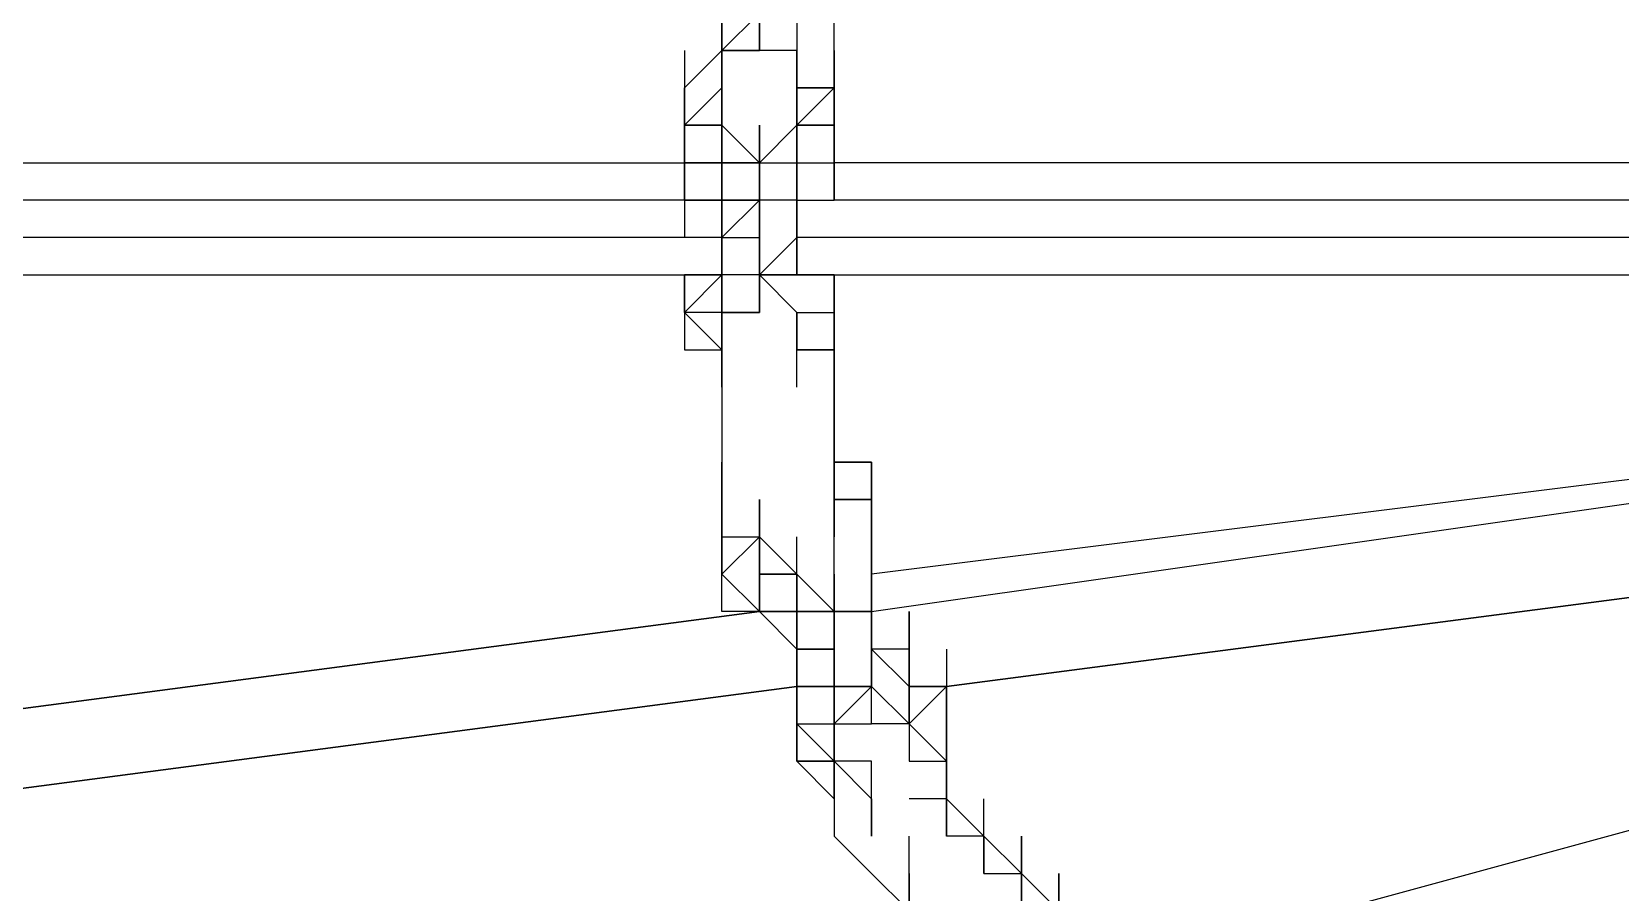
# Model space of a CAD drawing. Header units: inches. Extents: x 3324238 to 135265466, y -1036581 to 20094598.
# Drawn here: x 3353720.866 to 3353724.285, y -519027.24 to -519025.387 of the extents above; entities that cross this region are included whole.
import ezdxf

# ---------------------------------------------------------------- set-up
doc = ezdxf.new("R2010")
doc.units = ezdxf.units.IN
doc.header["$MEASUREMENT"] = 0
doc.layers.add('PDF_Geometry', color=7, linetype='Continuous')

msp = doc.modelspace()

# ---------------------------------------------------------------- linework, layer by layer
at = {"layer": 'PDF_Geometry', "color": 32, "lineweight": 13, "true_color": 0xdd6e00}
msp.add_lwpolyline([(3353740.2386, -519026.0718, 1.00015), (3353717.3563, -519026.0718), (3353717.3563, -519077.0734)], format="xyb", dxfattribs=at)
at = {"layer": 'PDF_Geometry', "lineweight": 25}
for points in [[(3353722.4323, -519025.3466), (3353722.4323, -519025.4272), (3353722.4323, -519025.3466), (3353722.4323, -519025.2661)], [(3353722.5935, -519025.4272), (3353722.5935, -519025.2661)], [(3353722.5129, -519025.4272), (3353722.4323, -519025.4272), (3353722.4323, -519025.3466), (3353722.4323, -519025.4272), (3353722.4323, -519025.3466), (3353722.4323, -519025.4272), (3353722.3517, -519025.4272), (3353722.4323, -519025.4272), (3353722.4323, -519025.3466), (3353722.3517, -519025.4272), (3353722.3517, -519025.5078), (3353722.3517, -519025.5883), (3353722.3517, -519025.5078), (3353722.3517, -519025.4272), (3353722.3517, -519025.5078), (3353722.3517, -519025.5883), (3353722.3517, -519025.5078), (3353722.2712, -519025.5883), (3353722.3517, -519025.5883), (3353722.3517, -519025.6689), (3353722.4323, -519025.6689), (3353722.3517, -519025.6689), (3353722.3517, -519025.5883), (3353722.3517, -519025.6689), (3353722.3517, -519025.7495), (3353722.3517, -519025.6689), (3353722.2712, -519025.6689), (3353722.2712, -519025.7495), (3353722.2712, -519025.83)], [(3353722.3517, -519025.4272), (3353722.3517, -519025.5078), (3353722.3517, -519025.5883), (3353722.3517, -519025.5078), (3353722.3517, -519025.5883), (3353722.3517, -519025.5078), (3353722.3517, -519025.5883), (3353722.4323, -519025.6689), (3353722.3517, -519025.6689), (3353722.3517, -519025.5883), (3353722.2712, -519025.5883), (3353722.3517, -519025.5883), (3353722.3517, -519025.5078), (3353722.3517, -519025.4272), (3353722.3517, -519025.5078), (3353722.3517, -519025.4272), (3353722.3517, -519025.3466)], [(3353722.5129, -519025.3466), (3353722.5129, -519025.4272), (3353722.5129, -519025.5078), (3353722.5129, -519025.4272), (3353722.5129, -519025.5078), (3353722.5129, -519025.5883), (3353722.5129, -519025.5078), (3353722.5129, -519025.4272), (3353722.5129, -519025.5078), (3353722.5129, -519025.4272), (3353722.5129, -519025.5078), (3353722.5935, -519025.5078), (3353722.5935, -519025.4272), (3353722.5935, -519025.5078), (3353722.5129, -519025.5078), (3353722.5129, -519025.5883), (3353722.5935, -519025.5883), (3353722.5935, -519025.5078), (3353722.5935, -519025.4272), (3353722.5935, -519025.5078), (3353722.5935, -519025.4272)], [(3353726.7026, -519025.3466), (3353726.7026, -519025.4272), (3353726.7026, -519025.5078), (3353726.7026, -519025.5883), (3353726.7832, -519025.5883), (3353726.7026, -519025.5078), (3353726.7026, -519025.5883), (3353726.622, -519025.5883), (3353726.622, -519025.6689), (3353726.622, -519025.5883), (3353726.622, -519025.6689), (3353726.622, -519025.7495), (3353726.622, -519025.6689), (3353726.622, -519025.7495), (3353726.5414, -519025.7495), (3353726.5414, -519025.83), (3353722.5129, -519025.83), (3353722.5129, -519025.9106), (3353722.5129, -519025.83), (3353722.5129, -519025.9106)], [(3353726.5414, -519025.6689), (3353722.5935, -519025.6689), (3353722.5935, -519025.5883), (3353722.5935, -519025.5078), (3353722.5935, -519025.4272), (3353722.5935, -519025.3466)], [(3353722.2712, -519025.4272), (3353722.2712, -519025.5078), (3353722.2712, -519025.5883), (3353722.2712, -519025.6689), (3353722.3517, -519025.6689), (3353722.4323, -519025.6689), (3353722.5129, -519025.6689), (3353722.5129, -519025.5883), (3353722.4323, -519025.6689), (3353722.5129, -519025.6689), (3353722.5129, -519025.5883), (3353722.5129, -519025.6689), (3353722.5935, -519025.6689), (3353722.5935, -519025.5883), (3353722.5935, -519025.5078), (3353722.5129, -519025.5883), (3353722.5129, -519025.6689), (3353722.5129, -519025.7495), (3353722.5129, -519025.6689), (3353722.5129, -519025.7495), (3353722.5129, -519025.6689), (3353722.5129, -519025.7495), (3353722.5934, -519025.7495)], [(3353722.3517, -519025.5078), (3353722.3517, -519025.4272)], [(3353722.5129, -519025.5078), (3353722.5129, -519025.4272)], [(3353722.5129, -519025.5078), (3353722.5129, -519025.4272)], [(3353722.2711, -519025.5883), (3353722.2711, -519025.5078)], [(3353722.2712, -519025.5883), (3353722.2712, -519025.5078)], [(3353722.2712, -519025.5078), (3353722.2712, -519025.5883)], [(3353722.3517, -519025.5078), (3353722.3517, -519025.5883)], [(3353726.5414, -519025.6689), (3353726.5414, -519025.7495), (3353722.5935, -519025.7495), (3353722.5935, -519025.6689), (3353722.5935, -519025.5883), (3353722.5935, -519025.6689), (3353722.5935, -519025.5883), (3353722.5935, -519025.5078), (3353722.5935, -519025.5883), (3353722.5129, -519025.5883), (3353722.5129, -519025.6689), (3353722.5129, -519025.7495), (3353722.5129, -519025.83), (3353722.5129, -519025.7495), (3353722.5129, -519025.83), (3353722.5129, -519025.7495), (3353722.5129, -519025.83), (3353722.5129, -519025.7495), (3353722.5129, -519025.83), (3353722.5129, -519025.9106), (3353722.5129, -519025.8301)], [(3353722.5934, -519025.5884), (3353722.5934, -519025.5078)], [(3353722.5935, -519025.5883), (3353722.5935, -519025.5078)], [(3353722.3517, -519025.6689), (3353722.3517, -519025.7495), (3353722.3517, -519025.83), (3353722.4323, -519025.83), (3353722.4323, -519025.7495), (3353722.4323, -519025.6689), (3353722.4323, -519025.7495), (3353722.4323, -519025.6689), (3353722.4323, -519025.7495), (3353722.4323, -519025.6689), (3353722.4323, -519025.7495), (3353722.3517, -519025.7495), (3353722.2712, -519025.7495), (3353719.0483, -519025.7495), (3353719.0483, -519025.6689), (3353722.2712, -519025.6689), (3353722.2712, -519025.5883), (3353722.2712, -519025.6689), (3353722.3517, -519025.6689), (3353722.3517, -519025.7495)], [(3353722.5935, -519025.9106), (3353722.5129, -519025.9106), (3353722.5129, -519025.83), (3353722.5129, -519025.7495), (3353722.5129, -519025.83), (3353722.5129, -519025.7495), (3353722.5129, -519025.83), (3353722.4323, -519025.9106), (3353722.3517, -519025.9106), (3353722.3517, -519025.9912), (3353722.3517, -519025.9106), (3353722.3517, -519025.9912), (3353722.3517, -519025.9106), (3353722.2712, -519025.9106), (3353722.2712, -519025.9912), (3353722.3517, -519025.9106), (3353722.3517, -519025.83), (3353722.4323, -519025.7495), (3353722.4323, -519025.6689), (3353722.4323, -519025.7495), (3353722.4323, -519025.6689), (3353722.4323, -519025.5883), (3353722.4323, -519025.6689), (3353722.4323, -519025.5883), (3353722.4323, -519025.6689), (3353722.4323, -519025.5883), (3353722.4323, -519025.6689), (3353722.4323, -519025.7495)], [(3353722.2712, -519025.6689), (3353722.2712, -519025.5883), (3353722.2712, -519025.6689)], [(3353722.4323, -519025.7495), (3353722.4323, -519025.6689), (3353722.4323, -519025.5883)], [(3353722.4323, -519025.6689), (3353722.4323, -519025.5883)], [(3353722.5935, -519025.6689), (3353722.5935, -519025.7495), (3353722.5935, -519025.6689), (3353722.5935, -519025.5883)], [(3353722.5935, -519026.0718), (3353722.5935, -519025.9912), (3353722.5935, -519026.0718), (3353722.5935, -519025.9912), (3353722.5935, -519026.0718), (3353722.5129, -519026.0718), (3353722.5935, -519026.0718), (3353722.5129, -519026.0718), (3353722.5129, -519025.9912), (3353722.5935, -519025.9912), (3353722.5935, -519026.0718), (3353722.5935, -519025.9912), (3353722.5935, -519026.0718), (3353722.5935, -519026.1523), (3353722.5935, -519026.0718), (3353722.5935, -519026.1523), (3353722.5935, -519026.0718), (3353722.5935, -519026.1523), (3353722.5935, -519026.0718), (3353722.5935, -519026.1523), (3353722.5935, -519026.0718), (3353722.5935, -519025.9912), (3353722.5935, -519026.0718), (3353722.5935, -519026.1523), (3353722.5935, -519026.0718), (3353722.5935, -519025.9912), (3353722.5935, -519025.9106), (3353722.5129, -519025.9106), (3353722.5129, -519025.83), (3353722.5129, -519025.7495), (3353722.4323, -519025.7495), (3353722.4323, -519025.6689), (3353722.3517, -519025.6689), (3353722.3517, -519025.7495), (3353722.3517, -519025.6689), (3353722.3517, -519025.7495), (3353722.3517, -519025.83), (3353722.3517, -519025.7495), (3353722.3517, -519025.83), (3353722.3517, -519025.7495), (3353722.3517, -519025.83), (3353722.3517, -519025.9106), (3353722.3517, -519025.83), (3353722.3517, -519025.7495), (3353722.3517, -519025.6689), (3353722.3517, -519025.7495), (3353722.3517, -519025.83), (3353722.3517, -519025.7495), (3353722.3517, -519025.83), (3353722.3517, -519025.9106), (3353722.3517, -519025.83), (3353722.2712, -519025.83), (3353719.0483, -519025.83)], [(3353722.3517, -519025.6689), (3353722.3517, -519025.7495), (3353722.3517, -519025.83), (3353722.3517, -519025.7495), (3353722.3517, -519025.83), (3353722.3517, -519025.7495), (3353722.3517, -519025.83), (3353722.3517, -519025.7495), (3353722.3517, -519025.83), (3353722.4323, -519025.7495), (3353722.4323, -519025.6689)], [(3353722.4323, -519025.7495), (3353722.4323, -519025.6689)], [(3353722.4323, -519025.7495), (3353722.4323, -519025.6689)], [(3353722.4323, -519025.6689), (3353722.4323, -519025.7495)], [(3353722.4323, -519025.6689), (3353722.5129, -519025.6689)], [(3353722.4323, -519025.6689), (3353722.4323, -519025.7495), (3353722.4323, -519025.6689)], [(3353722.5129, -519025.6689), (3353722.5935, -519025.6689)], [(3353722.3517, -519025.7495), (3353722.2712, -519025.7495), (3353722.3517, -519025.7495)], [(3353722.5129, -519025.7495), (3353722.5129, -519025.83), (3353722.5129, -519025.9106), (3353722.4323, -519025.9106), (3353722.4323, -519025.9912), (3353722.3517, -519025.9912), (3353722.4323, -519025.9912), (3353722.3517, -519025.9912), (3353722.3517, -519026.0718), (3353722.3517, -519026.1523), (3353722.3517, -519026.3135), (3353722.3517, -519026.394), (3353722.3517, -519026.4746), (3353722.3517, -519026.394), (3353722.3517, -519026.3135)], [(3353722.3517, -519025.9106), (3353722.3517, -519025.8301), (3353722.3517, -519025.7495), (3353722.3517, -519025.8301)], [(3353722.3517, -519025.7495), (3353722.4323, -519025.7495)], [(3353722.3517, -519025.8301), (3353722.3517, -519025.7495)], [(3353722.4323, -519025.83), (3353722.4323, -519025.7495)], [(3353722.4323, -519025.83), (3353722.4323, -519025.7495)], [(3353722.4323, -519025.9106), (3353722.4323, -519025.83), (3353722.4323, -519025.7495)], [(3353722.5129, -519025.7495), (3353722.5129, -519025.8301)], [(3353722.5129, -519025.8301), (3353722.5129, -519025.7495)], [(3353722.5129, -519025.8301), (3353722.5129, -519025.7495)], [(3353722.3517, -519025.83), (3353722.3517, -519025.9106), (3353722.3517, -519025.83)], [(3353722.4323, -519025.9106), (3353722.4323, -519025.83)], [(3353722.4323, -519025.9106), (3353722.4323, -519025.83)], [(3353722.4323, -519025.9106), (3353722.4323, -519025.83)], [(3353722.4323, -519025.9106), (3353722.4323, -519025.83)], [(3353722.4323, -519025.9106), (3353722.4323, -519025.83)], [(3353722.4323, -519025.9106), (3353722.4323, -519025.83)], [(3353719.0483, -519025.9106), (3353722.2712, -519025.9106)], [(3353722.2712, -519025.9106), (3353722.3517, -519025.9106)], [(3353722.3517, -519025.9106), (3353722.2712, -519025.9106)], [(3353722.3517, -519025.9912), (3353722.3517, -519025.9106), (3353722.3517, -519025.9912)], [(3353722.3517, -519025.9912), (3353722.3517, -519025.9106)], [(3353722.4323, -519025.9912), (3353722.4323, -519025.9106)], [(3353722.5129, -519025.9912), (3353722.4323, -519025.9106), (3353722.5129, -519025.9912)], [(3353722.4323, -519025.9106), (3353722.5129, -519025.9106)], [(3353722.4323, -519025.9912), (3353722.4323, -519025.9106)], [(3353722.4323, -519025.9912), (3353722.4323, -519025.9106)], [(3353722.5129, -519025.9106), (3353722.5934, -519025.9106)], [(3353722.5129, -519025.9106), (3353726.5414, -519025.9106)], [(3353722.5934, -519025.9912), (3353722.5934, -519025.9106)], [(3353722.5934, -519025.9912), (3353722.5934, -519025.9106)], [(3353722.5935, -519025.9912), (3353722.5935, -519025.9106), (3353722.5935, -519025.9912)], [(3353722.7546, -519026.7163), (3353722.7546, -519026.7969), (3353722.7546, -519026.8775), (3353722.8352, -519026.958), (3353722.8352, -519026.8775), (3353722.8352, -519026.7969), (3353722.8352, -519026.8775), (3353722.8352, -519026.958), (3353722.7546, -519026.8775), (3353722.674, -519026.7969), (3353722.674, -519026.7163), (3353722.674, -519026.6358), (3353722.674, -519026.7163), (3353722.674, -519026.6358), (3353726.622, -519026.0718), (3353726.622, -519025.9912), (3353726.622, -519025.9106), (3353726.622, -519025.9912), (3353726.622, -519026.0718)], [(3353722.3517, -519026.0718), (3353722.3517, -519025.9912), (3353722.3517, -519026.0718), (3353722.3517, -519025.9912), (3353722.3517, -519026.0718), (3353722.3517, -519025.9912), (3353722.3517, -519026.0718), (3353722.3517, -519025.9912), (3353722.3517, -519026.0718), (3353722.3517, -519025.9912), (3353722.2712, -519025.9912), (3353722.2712, -519026.0718)], [(3353722.3517, -519025.9912), (3353722.3517, -519026.0718), (3353722.3517, -519025.9912)], [(3353722.3517, -519026.0718), (3353722.3517, -519025.9912)], [(3353722.3517, -519026.0718), (3353722.3517, -519025.9912)], [(3353722.3517, -519026.0718), (3353722.3517, -519025.9912)], [(3353722.5129, -519026.1523), (3353722.5129, -519026.0718), (3353722.5129, -519025.9912), (3353722.5129, -519026.0718), (3353722.5129, -519025.9912)], [(3353722.5935, -519025.9912), (3353722.5935, -519026.0718), (3353722.5935, -519025.9912)], [(3353722.5934, -519026.1523), (3353722.5934, -519026.0718)], [(3353722.674, -519026.394), (3353722.5935, -519026.394), (3353722.5935, -519026.3135), (3353722.5935, -519026.2329), (3353722.5935, -519026.3135), (3353722.5935, -519026.2329), (3353722.5935, -519026.1523), (3353722.5935, -519026.0718), (3353722.5935, -519026.1523), (3353722.5935, -519026.0718), (3353722.5935, -519026.1523), (3353722.5935, -519026.2329), (3353722.5935, -519026.1523), (3353722.5935, -519026.2329), (3353722.5935, -519026.1523)], [(3353722.5935, -519026.0718), (3353722.5935, -519026.1523), (3353722.5935, -519026.0718)], [(3353726.5414, -519026.0718), (3353722.674, -519026.5552), (3353722.674, -519026.6358)], [(3353726.7832, -519026.2329), (3353726.7026, -519026.2329), (3353726.7026, -519026.3135), (3353726.622, -519026.3135), (3353726.5414, -519026.3135), (3353722.8352, -519026.7969), (3353722.8352, -519026.8775), (3353722.8352, -519026.958), (3353722.8352, -519027.0386), (3353722.8352, -519026.958), (3353722.8352, -519027.0386), (3353722.7546, -519027.0386)], [(3353722.5934, -519026.3135), (3353722.674, -519026.3135)], [(3353722.674, -519026.3135), (3353722.5935, -519026.3135), (3353722.674, -519026.3135)], [(3353722.674, -519026.5552), (3353722.674, -519026.6358), (3353722.674, -519026.5552), (3353722.674, -519026.6358), (3353722.674, -519026.5552), (3353722.674, -519026.6358), (3353722.674, -519026.7163), (3353722.674, -519026.7969), (3353722.674, -519026.7163), (3353722.674, -519026.6358), (3353722.674, -519026.7163), (3353722.674, -519026.7969), (3353722.674, -519026.7163), (3353722.674, -519026.6358), (3353722.674, -519026.5552), (3353722.674, -519026.6358), (3353722.674, -519026.5552), (3353722.674, -519026.6358), (3353722.5935, -519026.6358), (3353722.5935, -519026.5552), (3353722.5935, -519026.4746), (3353722.5935, -519026.394), (3353722.5935, -519026.4746), (3353722.5935, -519026.394), (3353722.5935, -519026.3135), (3353722.5935, -519026.394), (3353722.5935, -519026.3135), (3353722.5935, -519026.394), (3353722.674, -519026.394), (3353722.674, -519026.3135), (3353722.674, -519026.394), (3353722.674, -519026.4746), (3353722.674, -519026.5552)], [(3353722.8352, -519026.7969), (3353726.5414, -519026.3135)], [(3353722.4323, -519026.4746), (3353722.4323, -519026.5552), (3353722.4323, -519026.6358), (3353722.4323, -519026.5552), (3353722.4323, -519026.6358), (3353722.4323, -519026.5552), (3353722.4323, -519026.6358), (3353722.4323, -519026.5552), (3353722.5129, -519026.5552), (3353722.5129, -519026.6358), (3353722.5129, -519026.5552), (3353722.4323, -519026.5552), (3353722.4323, -519026.4746), (3353722.4323, -519026.5552), (3353722.4323, -519026.6358), (3353722.4323, -519026.5552), (3353722.4323, -519026.4746), (3353722.4323, -519026.394), (3353722.4323, -519026.4746), (3353722.4323, -519026.394), (3353722.4323, -519026.4746), (3353722.4323, -519026.394), (3353722.4323, -519026.4746), (3353722.3517, -519026.5552)], [(3353722.3517, -519026.394), (3353722.3517, -519026.4746), (3353722.4323, -519026.4746), (3353722.4323, -519026.394), (3353722.4323, -519026.4746), (3353722.4323, -519026.5552), (3353722.4323, -519026.4746), (3353722.4323, -519026.5552), (3353722.4323, -519026.4746), (3353722.5129, -519026.5552), (3353722.5129, -519026.6358), (3353722.5129, -519026.5552), (3353722.5129, -519026.6358), (3353722.5129, -519026.5552), (3353722.5129, -519026.6358), (3353722.5129, -519026.5552), (3353722.5129, -519026.6358), (3353722.5129, -519026.7163), (3353722.5935, -519026.7163), (3353722.5935, -519026.6358), (3353722.674, -519026.6358), (3353722.674, -519026.5552), (3353722.674, -519026.6358), (3353722.674, -519026.7163), (3353722.674, -519026.7969), (3353722.5935, -519026.8775), (3353722.5935, -519026.7969), (3353722.5935, -519026.7163), (3353722.5129, -519026.7163), (3353722.5935, -519026.7163), (3353722.5935, -519026.6358), (3353722.5935, -519026.5552), (3353722.5935, -519026.6358), (3353722.5935, -519026.5552), (3353722.5935, -519026.6358), (3353722.5935, -519026.5552), (3353722.5935, -519026.6358), (3353722.5935, -519026.5552), (3353722.5935, -519026.6358), (3353722.5935, -519026.5552), (3353722.5935, -519026.6358), (3353722.5935, -519026.5552), (3353722.5935, -519026.6358), (3353722.5935, -519026.5552), (3353722.5935, -519026.6358), (3353722.5935, -519026.5552), (3353722.5935, -519026.6358), (3353722.5935, -519026.5552), (3353722.5935, -519026.6358), (3353722.5935, -519026.7163), (3353722.5935, -519026.6358), (3353722.5129, -519026.5552), (3353722.5129, -519026.4746)], [(3353722.5934, -519026.4746), (3353722.5934, -519026.394)], [(3353722.8352, -519026.7163), (3353722.8352, -519026.7969), (3353722.7546, -519026.8775), (3353722.7546, -519026.7969), (3353722.8352, -519026.7969), (3353722.7546, -519026.7969), (3353722.7546, -519026.7163), (3353722.7546, -519026.7969), (3353722.7546, -519026.7163), (3353722.7546, -519026.7969), (3353722.674, -519026.7163), (3353722.674, -519026.7969), (3353722.5935, -519026.7969), (3353722.5935, -519026.7163), (3353722.5935, -519026.7969), (3353722.5935, -519026.8775), (3353722.674, -519026.8775), (3353722.674, -519026.7969), (3353722.674, -519026.7163), (3353722.674, -519026.7969), (3353722.674, -519026.7163), (3353722.674, -519026.6358), (3353722.674, -519026.5552), (3353722.674, -519026.4746), (3353722.674, -519026.394), (3353722.674, -519026.4746), (3353722.674, -519026.5552), (3353722.674, -519026.4746), (3353722.674, -519026.394)], [(3353722.3517, -519026.5552), (3353722.3517, -519026.4746), (3353722.3517, -519026.5552)], [(3353722.5934, -519026.5552), (3353722.5934, -519026.4746)], [(3353722.5934, -519026.5552), (3353722.5934, -519026.4746)], [(3353722.9963, -519027.7638), (3353723.0769, -519027.7638), (3353723.0769, -519027.6832), (3353723.0769, -519027.7638), (3353723.0769, -519027.8443), (3353723.0769, -519027.7638), (3353723.0769, -519027.8443), (3353723.0769, -519027.7638), (3353723.0769, -519027.6832), (3353723.0769, -519027.6026), (3353723.0769, -519027.522), (3353723.0769, -519027.6026), (3353723.0769, -519027.522), (3353723.0769, -519027.6026), (3353723.0769, -519027.522), (3353723.0769, -519027.4415), (3353723.0769, -519027.3609), (3353723.0769, -519027.4415), (3353726.622, -519026.4746)], [(3353722.4323, -519026.6358), (3353722.4323, -519026.5552)], [(3353722.4323, -519026.6358), (3353722.4323, -519026.5552)], [(3353722.4323, -519026.6358), (3353722.4323, -519026.5552)], [(3353722.7546, -519026.6358), (3353722.7546, -519026.7163), (3353722.7546, -519026.7969), (3353722.7546, -519026.7163), (3353722.7546, -519026.6358), (3353722.7546, -519026.7163), (3353722.674, -519026.7163), (3353722.674, -519026.6358), (3353722.674, -519026.7163), (3353722.674, -519026.7969), (3353722.674, -519026.7163), (3353722.674, -519026.6358), (3353722.5935, -519026.6358), (3353722.5129, -519026.6358), (3353722.4323, -519026.6358), (3353722.5129, -519026.6358), (3353722.4323, -519026.6358), (3353722.5129, -519026.7163), (3353722.5935, -519026.7163), (3353722.5935, -519026.7969), (3353722.5935, -519026.7163), (3353722.5935, -519026.6358), (3353722.5935, -519026.5552), (3353722.5935, -519026.6358), (3353722.5935, -519026.5552), (3353722.5935, -519026.6358), (3353722.5935, -519026.5552), (3353722.5935, -519026.6358), (3353722.5935, -519026.5552)], [(3353722.5129, -519026.7163), (3353722.5129, -519026.6358), (3353722.5129, -519026.5552)], [(3353722.5129, -519026.6358), (3353722.5129, -519026.5552)], [(3353722.5129, -519026.6358), (3353722.5129, -519026.5552)], [(3353722.5129, -519026.6358), (3353722.5129, -519026.5552)], [(3353722.5129, -519026.6358), (3353722.5129, -519026.5552), (3353722.5129, -519026.6358)], [(3353722.5129, -519026.7163), (3353722.5129, -519026.7969), (3353722.5129, -519026.7163), (3353722.5129, -519026.6358), (3353722.5129, -519026.5552), (3353722.5129, -519026.6358)], [(3353722.5129, -519026.6358), (3353722.5129, -519026.5552)], [(3353722.5934, -519026.6358), (3353722.5934, -519026.5552)], [(3353722.5934, -519026.6358), (3353722.5934, -519026.5552)], [(3353722.5934, -519026.6358), (3353722.5934, -519026.5552)], [(3353722.5934, -519026.6358), (3353722.5934, -519026.5552)], [(3353722.5934, -519026.6358), (3353722.5934, -519026.5552)], [(3353722.5935, -519026.6358), (3353722.5935, -519026.5552)], [(3353722.674, -519026.6358), (3353722.674, -519026.5552)], [(3353722.674, -519026.6358), (3353722.674, -519026.5552)], [(3353722.674, -519026.6358), (3353722.674, -519026.5552)], [(3353722.5129, -519026.7163), (3353722.5129, -519026.6358)], [(3353722.5935, -519026.6358), (3353722.5129, -519026.6358)], [(3353722.5935, -519026.6358), (3353722.5129, -519026.6358)], [(3353722.5129, -519026.7163), (3353722.5129, -519026.6358)], [(3353722.5129, -519026.7163), (3353722.5129, -519026.6358)], [(3353722.5129, -519026.7163), (3353722.5129, -519026.6358)], [(3353722.5129, -519026.7163), (3353722.5129, -519026.6358)], [(3353722.5129, -519026.7163), (3353722.5129, -519026.6358)], [(3353722.5129, -519026.6358), (3353722.5935, -519026.6358)], [(3353722.5129, -519026.7163), (3353722.5129, -519026.6358)], [(3353722.5935, -519026.7163), (3353722.5935, -519026.6358)], [(3353722.7546, -519026.7164), (3353722.7546, -519026.6358)], [(3353722.5129, -519026.7969), (3353722.5129, -519026.7163)], [(3353722.5129, -519026.7163), (3353722.5129, -519026.7969), (3353722.5129, -519026.8775)], [(3353722.5129, -519026.8775), (3353722.5129, -519026.7969), (3353722.5129, -519026.7163)], [(3353722.5129, -519026.7969), (3353722.5129, -519026.7163)], [(3353722.5129, -519026.7969), (3353722.5129, -519026.7163)], [(3353722.5129, -519026.7969), (3353722.5129, -519026.7163)], [(3353722.5934, -519026.7969), (3353722.5934, -519026.7163)], [(3353722.5934, -519026.7969), (3353722.5934, -519026.7163)], [(3353722.5934, -519026.7969), (3353722.5934, -519026.7163)], [(3353722.7546, -519026.8775), (3353722.674, -519026.8775), (3353722.674, -519026.7969), (3353722.5935, -519026.7969), (3353722.5935, -519026.7163), (3353722.5935, -519026.7969)], [(3353722.5935, -519026.7969), (3353722.5935, -519026.7163)], [(3353722.674, -519026.7163), (3353722.674, -519026.7969), (3353722.7546, -519026.8775), (3353722.7546, -519026.7969), (3353722.7546, -519026.8775), (3353722.7546, -519026.958), (3353722.8352, -519026.958), (3353722.8352, -519026.8775), (3353722.8352, -519026.958), (3353722.8352, -519027.0386), (3353722.8352, -519027.1192), (3353722.8352, -519027.0386), (3353722.8352, -519027.1192)], [(3353722.674, -519026.7969), (3353722.674, -519026.7163)], [(3353722.674, -519026.7969), (3353722.674, -519026.7163)], [(3353722.674, -519026.7969), (3353722.674, -519026.7163)], [(3353722.7546, -519026.7969), (3353722.7546, -519026.7163)], [(3353722.8352, -519026.8775), (3353722.8352, -519026.958), (3353722.8352, -519026.8775), (3353722.8352, -519026.958), (3353722.8352, -519026.8775), (3353722.8352, -519026.958), (3353722.8352, -519026.8775), (3353722.8352, -519026.958), (3353722.8352, -519026.8775), (3353722.8352, -519026.7969), (3353722.7546, -519026.7969), (3353722.7546, -519026.7163)], [(3353722.7546, -519026.7969), (3353722.7546, -519026.7163)], [(3353722.7546, -519026.7969), (3353722.7546, -519026.7163)], [(3353722.5935, -519026.7969), (3353722.5129, -519026.7969), (3353719.4512, -519027.1998)], [(3353719.4512, -519027.1998), (3353722.5129, -519026.7969), (3353722.5935, -519026.7969)], [(3353722.5129, -519026.7969), (3353722.5129, -519026.8775)], [(3353722.5935, -519026.7969), (3353722.5129, -519026.7969)], [(3353722.5129, -519026.8775), (3353722.5129, -519026.7969)], [(3353722.5935, -519026.7969), (3353722.5935, -519026.8775)], [(3353722.5935, -519026.8775), (3353722.5935, -519026.7969)], [(3353722.5935, -519026.8775), (3353722.5935, -519026.7969)], [(3353722.5935, -519026.8775), (3353722.5935, -519026.7969)], [(3353722.5935, -519026.7969), (3353722.674, -519026.7969), (3353722.5935, -519026.7969)], [(3353722.7546, -519026.8775), (3353722.7546, -519026.7969)], [(3353722.5129, -519026.958), (3353722.5129, -519026.8775), (3353722.5935, -519026.958)], [(3353722.5129, -519026.8775), (3353722.5129, -519026.958), (3353722.5935, -519026.958)], [(3353722.5129, -519026.8775), (3353722.5935, -519026.8775)], [(3353722.5935, -519026.958), (3353722.5935, -519026.8775)], [(3353722.5935, -519026.958), (3353722.5935, -519026.8775)], [(3353722.5935, -519026.958), (3353722.5935, -519026.8775)], [(3353722.5935, -519026.958), (3353722.5935, -519026.8775)], [(3353722.5935, -519026.8775), (3353722.5935, -519026.958)], [(3353722.5935, -519026.958), (3353722.5935, -519026.8775)], [(3353722.5935, -519026.958), (3353722.5935, -519026.8775)], [(3353722.5935, -519026.958), (3353722.5935, -519026.8775)], [(3353722.5935, -519026.958), (3353722.5935, -519026.8775)], [(3353722.8352, -519026.958), (3353722.8352, -519026.8775)], [(3353722.8352, -519026.9581), (3353722.8352, -519026.8775)], [(3353722.5935, -519026.958), (3353722.5129, -519026.958)], [(3353722.674, -519026.958), (3353722.5935, -519026.958), (3353722.5935, -519027.0386), (3353722.5935, -519027.1192), (3353722.674, -519027.1998), (3353722.7546, -519027.2803), (3353722.7546, -519027.3609), (3353722.8352, -519027.4415), (3353722.8352, -519027.3609), (3353722.7546, -519027.3609), (3353722.7546, -519027.2803), (3353722.7546, -519027.3609), (3353722.7546, -519027.2803), (3353722.7546, -519027.3609), (3353722.7546, -519027.2803), (3353722.7546, -519027.1998), (3353722.7546, -519027.2803), (3353722.7546, -519027.1998), (3353722.7546, -519027.1192)], [(3353722.5935, -519026.958), (3353722.5935, -519027.0386), (3353722.5935, -519026.958)], [(3353722.5935, -519027.0386), (3353722.5935, -519026.958)], [(3353722.5935, -519027.0386), (3353722.5935, -519026.958)], [(3353722.9157, -519027.1192), (3353722.9157, -519027.1998), (3353722.9157, -519027.1192), (3353722.9157, -519027.1998), (3353722.9157, -519027.1192), (3353722.9157, -519027.1998), (3353722.9157, -519027.1192), (3353722.8352, -519027.1192), (3353722.8352, -519027.0386), (3353722.8352, -519027.1192), (3353722.8352, -519027.0386), (3353722.8352, -519026.958), (3353722.8352, -519027.0386), (3353722.9157, -519027.1192), (3353722.9157, -519027.1998), (3353722.9963, -519027.1998), (3353722.9963, -519027.2803), (3353722.9963, -519027.1998), (3353722.9963, -519027.2803), (3353722.9963, -519027.1998), (3353722.9963, -519027.2803), (3353722.9963, -519027.1998), (3353722.9963, -519027.2803)], [(3353722.674, -519027.0386), (3353722.674, -519027.1192), (3353722.674, -519027.0386), (3353722.674, -519027.1192)], [(3353722.8352, -519027.1192), (3353722.8352, -519027.0386)], [(3353722.9157, -519027.1192), (3353722.9157, -519027.0386)], [(3353722.9963, -519027.1192), (3353722.9963, -519027.1998), (3353722.9157, -519027.1192), (3353722.9157, -519027.1998)], [(3353722.9963, -519027.1998), (3353722.9963, -519027.1192)]]:
    msp.add_lwpolyline(points, dxfattribs=at)
for points in [[(3353722.3517, -519025.5883), (3353722.2712, -519025.5883), (3353722.2712, -519025.6689), (3353722.2712, -519025.5883), (3353722.2712, -519025.6689), (3353722.2712, -519025.5883), (3353722.2712, -519025.5078), (3353722.3517, -519025.4272), (3353722.3517, -519025.3466), (3353722.3517, -519025.4272), (3353722.3517, -519025.5078), (3353722.3517, -519025.5883), (3353722.3517, -519025.5078), (3353722.3517, -519025.5883), (3353722.3517, -519025.5078)], [(3353722.3517, -519025.4272), (3353722.3517, -519025.5078)], [(3353722.5935, -519025.5883), (3353722.5935, -519025.5078)], [(3353722.4323, -519025.5883), (3353722.4323, -519025.6689), (3353722.4323, -519025.7495), (3353722.4323, -519025.83), (3353722.4323, -519025.7495), (3353722.4323, -519025.83), (3353722.4323, -519025.9106), (3353722.4323, -519025.83), (3353722.4323, -519025.7495), (3353722.4323, -519025.6689), (3353722.4323, -519025.5883), (3353722.4323, -519025.6689), (3353722.4323, -519025.5883), (3353722.4323, -519025.6689)], [(3353722.2712, -519025.6689), (3353722.2712, -519025.7495)], [(3353722.5129, -519025.7495), (3353722.5129, -519025.83)], [(3353722.4323, -519025.83), (3353722.4323, -519025.9106)], [(3353722.2712, -519025.9106), (3353722.2712, -519025.9912)], [(3353722.3517, -519025.9106), (3353722.3517, -519025.9912), (3353722.3517, -519026.0718), (3353722.3517, -519026.1523), (3353722.3517, -519026.0718), (3353722.3517, -519025.9912), (3353722.3517, -519026.0718), (3353722.3517, -519026.1523), (3353722.3517, -519026.0718), (3353722.3517, -519025.9912)], [(3353722.2712, -519025.9912), (3353722.2712, -519026.0718), (3353722.3517, -519026.0718)], [(3353722.3517, -519026.1523), (3353722.3517, -519026.0718)], [(3353722.5935, -519026.1523), (3353722.5935, -519026.2329), (3353722.5935, -519026.1523), (3353722.5935, -519026.0718)], [(3353722.5935, -519026.3135), (3353722.5935, -519026.394)], [(3353722.3517, -519026.5552), (3353722.4323, -519026.6358), (3353722.3517, -519026.6358)], [(3353722.4323, -519026.5552), (3353722.4323, -519026.6358)], [(3353722.5129, -519026.5552), (3353722.5129, -519026.6358)], [(3353722.5129, -519026.5552), (3353722.5129, -519026.6358)], [(3353722.674, -519026.5552), (3353722.674, -519026.6358)], [(3353719.3706, -519027.0386), (3353722.4323, -519026.6358)], [(3353722.5129, -519026.6358), (3353722.5129, -519026.7163)], [(3353722.674, -519026.7163), (3353722.674, -519026.7969)], [(3353722.674, -519026.7163), (3353722.674, -519026.7969)], [(3353722.5129, -519026.8775), (3353722.5129, -519026.7969)], [(3353722.8352, -519026.7969), (3353722.8352, -519026.8775), (3353722.8352, -519026.958), (3353722.8352, -519026.8775), (3353722.8352, -519026.7969), (3353722.8352, -519026.8775)], [(3353722.5935, -519027.0386), (3353722.5935, -519026.958), (3353722.5129, -519026.958), (3353722.5129, -519026.8775), (3353722.5129, -519026.958)], [(3353722.674, -519027.0386), (3353722.674, -519026.958), (3353722.5935, -519026.958)], [(3353722.9963, -519027.1998), (3353722.9963, -519027.2803), (3353723.0769, -519027.2803)], [(3353723.0769, -519027.4415), (3353723.0769, -519027.5221), (3353723.0769, -519027.6026), (3353723.0769, -519027.522), (3353723.0769, -519027.4415), (3353723.0769, -519027.3609), (3353723.0769, -519027.2803), (3353723.0769, -519027.1998), (3353723.0769, -519027.2803), (3353723.0769, -519027.3609), (3353723.0769, -519027.4415), (3353723.0769, -519027.3609)]]:
    msp.add_lwpolyline(points, close=True, dxfattribs=at)
at = {"layer": 'PDF_Geometry', "color": 32, "lineweight": 13, "true_color": 0xdd6e00}
msp.add_arc((3353728.7974, -519026.0638), 11.9246, 359.96181, 180.03819, dxfattribs=at)

doc.saveas('drawing.dxf')
